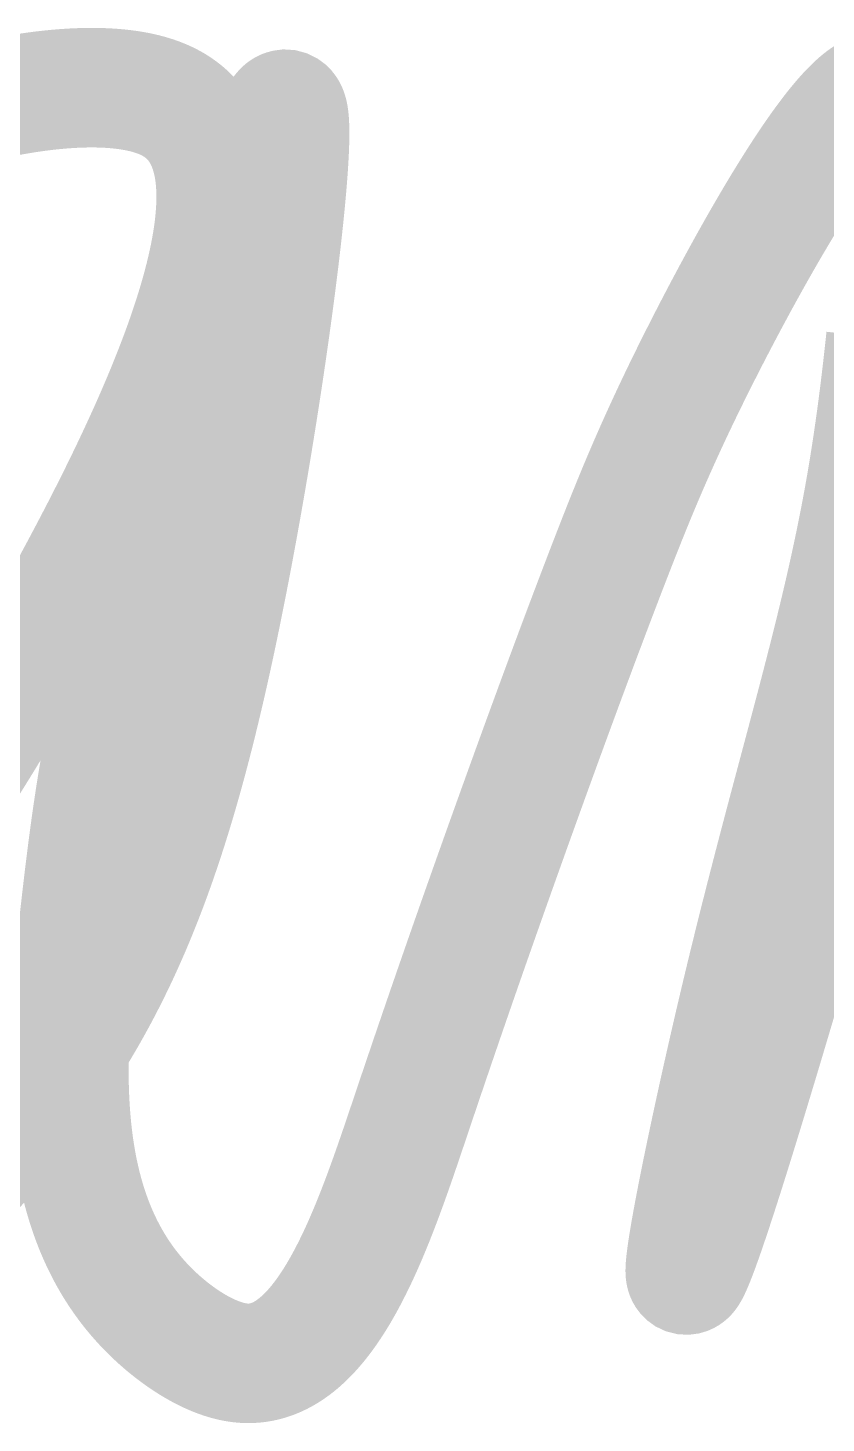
# Model space of a CAD drawing. Header units: inches. Extents: x 138 to 1256, y -84 to 787.
# Drawn here: x 1237.574 to 1238.748, y -18.473 to -16.421 of the extents above; entities that cross this region are included whole.
import ezdxf

# ---------------------------------------------------------------- set-up
doc = ezdxf.new("R2010")
doc.units = ezdxf.units.IN
doc.header["$MEASUREMENT"] = 0
doc.layers.add('ENTTNTHIETKE1', color=2, linetype='Continuous')
doc.layers.add('LC ISO', color=160, linetype='Continuous', lineweight=13)

# ---------------------------------------------------------------- blocks, each defined once
blk = doc.blocks.new('chu ki Toan')
at = {"layer": 'LC ISO', "const_width": 49}
for points in [[(2923.168071983466, 1187.357273007758), (2924.504110602344, 1189.47978365318), (2925.842350043113, 1191.619355174524), (2927.183073199349, 1193.776354189176), (2928.526562964616, 1195.951147314496), (2929.873102232485, 1198.144101167913), (2931.222973896522, 1200.35558236677), (2932.576460850298, 1202.58595752847), (2933.933845987382, 1204.835593270414), (2935.295412201342, 1207.104856209975), (2936.661442385745, 1209.394112964525), (2938.032219434162, 1211.703730151479), (2939.40802624016, 1214.034074388212), (2940.789145697312, 1216.385512292109), (2942.175860699181, 1218.758410480528), (2943.568454139337, 1221.153135570901), (2944.967208911354, 1223.5700541806), (2946.372407908793, 1226.009532926997), (2947.784334025229, 1228.471938427494), (2949.203270154227, 1230.957637299478), (2950.629499189359, 1233.466996160321), (2952.063304024188, 1236.000381627426), (2953.504967552291, 1238.558160318164), (2954.228834730557, 1239.846311690344), (2954.954772667228, 1241.140698849937), (2955.682816724004, 1242.441367624138), (2956.133519771543, 1243.247810492729), (2957.145296016144, 1245.061657792656), (2957.879587958738, 1246.381135295625), (2959.353680039347, 1249.038133285911), (2960.83431302451, 1251.718350471288), (2962.320522887034, 1254.420781110952), (2963.811345599714, 1257.144419464079), (2965.305817135351, 1259.888259789819), (2966.802973466743, 1262.651296347336), (2968.301850566695, 1265.432523395837), (2969.801484408001, 1268.230935194457), (2971.300910963462, 1271.045526002388), (2972.799166205879, 1273.875290078795), (2974.295286108048, 1276.71922168287), (2975.788306642777, 1279.576315073748), (2977.277263782857, 1282.445564510621), (2978.761193501092, 1285.325964252668), (2980.23913177028, 1288.216508559053), (2981.710114563224, 1291.11619168894), (2983.173177852719, 1294.024007901506), (2984.627357611567, 1296.938951455915), (2986.071689812567, 1299.860016611361), (2987.505210428521, 1302.786197626992), (2988.926955432224, 1305.716488762002), (2990.335960796479, 1308.649884275539), (2991.731262494086, 1311.585378426797), (2993.111896497843, 1314.521965474909), (2994.476898780553, 1317.458639679084), (2995.825305315011, 1320.394395298499), (2997.15615207402, 1323.32822659229), (2998.468475030379, 1326.259127819663), (2999.761310156884, 1329.186093239769), (3001.033693426341, 1332.108117111769), (3002.284660811547, 1335.024193694873), (3003.513248285302, 1337.933317248215), (3004.718491820402, 1340.834482030987), (3005.312058352458, 1342.281765589403), (3005.899427389651, 1343.726682302353), (3006.480478428583, 1345.169106452246), (3007.055090965849, 1346.608912321492), (3007.623144498051, 1348.045974192457), (3008.184518521792, 1349.480166347566), (3008.739092533668, 1350.911363069201), (3009.286746030282, 1352.339438639741), (3009.827358508232, 1353.764267341627), (3010.360809464117, 1355.185723457224), (3010.886978394541, 1356.603681268927), (3011.405744796102, 1358.018015059133), (3011.916988165398, 1359.428599110266), (3012.42058799903, 1360.835307704692), (3012.916423793598, 1362.238015124807), (3013.404375045704, 1363.636595653035), (3013.884321251946, 1365.030923571743), (3014.356141908922, 1366.420873163326), (3014.819716513237, 1367.806318710223), (3015.274924561487, 1369.187134494787), (3015.721645550273, 1370.563194799441), (3016.159758976195, 1371.934373906552), (3016.589144335854, 1373.30054609853), (3017.009681125848, 1374.661585657799), (3017.421248842778, 1376.017366866712), (3017.823726983244, 1377.367764007693), (3018.216995043847, 1378.712651363137), (3018.600932521183, 1380.051903215426), (3018.975418911859, 1381.385393846955), (3019.340333712469, 1382.712997540148), (3019.695556419614, 1384.034588577371), (3020.040966529896, 1385.35004124105), (3020.376443539912, 1386.659229813551), (3020.701866946265, 1387.962028577283), (3021.017116245552, 1389.258311814643), (3021.322070934375, 1390.547953808025), (3021.616610509334, 1391.83082883984), (3021.900614467029, 1393.106811192454), (3022.173962304058, 1394.375775148292), (3022.436533517022, 1395.637594989748), (3022.688207602523, 1396.892144999205), (3022.928864057159, 1398.139299459057), (3023.158382377531, 1399.378932651729), (3023.376642060237, 1400.610918859573), (3023.583522601879, 1401.835132365028), (3023.778903499056, 1403.051447450445), (3023.962664248367, 1404.259738398265), (3024.134684346414, 1405.459879490882), (3024.294843289796, 1406.651745010662), (3024.443020575112, 1407.835209240016), (3024.579095698964, 1409.010146461354), (3024.70294815795, 1410.176430957028), (3024.814457448671, 1411.333937009491), (3024.913503067728, 1412.482538901124), (3024.999964511719, 1413.622110914293), (3025.073721277244, 1414.752527331424), (3025.134652860905, 1415.873662434911), (3025.182638759299, 1416.985390507136), (3025.217558469029, 1418.087585830508), (3025.239291486692, 1419.180122687423), (3025.247717308892, 1420.262875360262), (3025.242715432227, 1421.335718131435), (3025.224165353293, 1422.398525283337), (3025.191946568695, 1423.451171098379), (3025.145938575031, 1424.493529858926), (3025.086020868903, 1425.525475847389), (3025.012072946907, 1426.546883346178), (3024.923974305648, 1427.557626637659), (3024.82160444172, 1428.557580004272), (3024.704842851728, 1429.546617728382), (3024.573569032271, 1430.524614092385), (3024.427662479948, 1431.491443378691), (3024.267002691357, 1432.446979869681), (3024.091469163101, 1433.391097847765), (3023.900941391779, 1434.323671595324), (3023.69529887399, 1435.244575394798), (3023.474421106337, 1436.153683528508), (3023.238187585417, 1437.050870278923), (3022.986477807832, 1437.936009928409), (3022.719171270177, 1438.808976759348), (3022.43614746906, 1439.669645054164), (3022.137285901073, 1440.517889095223), (3021.822466062822, 1441.353583164964), (3021.491567450905, 1442.176601545754), (3021.144469561919, 1442.986818519974), (3020.781051892471, 1443.784108370062), (3020.401193939151, 1444.568345378371), (3020.004775198569, 1445.33940382734), (3019.591675167319, 1446.097157999349), (3019.161773342003, 1446.841482176766), (3018.714949219218, 1447.572250642042), (3018.251082295568, 1448.289337677517), (3017.770052067648, 1448.992617565629), (3017.271738032066, 1449.681964588759), (3016.756019685416, 1450.357253029302), (3016.222776524299, 1451.018357169654), (3015.671888045314, 1451.665151292225), (3015.103233745062, 1452.297509679382), (3014.516693120146, 1452.915306613533), (3013.912145667158, 1453.518416377105), (3013.289470882706, 1454.106713252462), (3012.648548263387, 1454.680071522016), (3011.9892573058, 1455.238365468147), (3011.311477506548, 1455.781469373251), (3010.615088362225, 1456.309257519752), (3009.899969369439, 1456.821604190016), (3009.166000024783, 1457.318383666454), (3008.413059824859, 1457.799470231475), (3007.641028266267, 1458.264738167447), (3006.84978484561, 1458.714061756778), (3006.039209059485, 1459.14731528188), (3005.004922326947, 1459.663070732175), (3004.359613606137, 1459.965129514618), (3003.490722496123, 1460.349651171855), (3002.602871785313, 1460.71809112707), (3001.696427341096, 1461.070603175162), (3000.771755030852, 1461.407341110986), (2999.829220721973, 1461.728458729471), (2998.869190281843, 1462.034109825458), (2997.892029577846, 1462.324448193875), (2996.898104477374, 1462.599627629577), (2995.887780847806, 1462.85980192748), (2994.86142455653, 1463.105124882437), (2993.819401470935, 1463.335750289349), (2992.762077458403, 1463.551831943099), (2991.689818386323, 1463.753523638588), (2990.602990122083, 1463.9409791707), (2989.501958533065, 1464.114352334305), (2988.387089486656, 1464.273796924288), (2987.258748850241, 1464.419466735548), (2986.11730249121, 1464.551515562984), (2984.963116276944, 1464.670097201466), (2983.796556074834, 1464.775365445865), (2982.617987752265, 1464.867474091094), (2981.427777176619, 1464.946576932023), (2980.226290215285, 1465.012827763552), (2979.013892735649, 1465.066380380536), (2977.790950605098, 1465.107388577919), (2976.557829691017, 1465.13600615054), (2975.314895860791, 1465.1523868933), (2974.062514981806, 1465.156684601068), (2972.80105292145, 1465.149053068759), (2971.530875547109, 1465.129646091256), (2970.252348726168, 1465.098617463416), (2968.965838326014, 1465.056120980153), (2967.67171021403, 1465.002310436335), (2966.370330257605, 1464.937339626878), (2965.062064324125, 1464.861362346652), (2963.747278280975, 1464.774532390526), (2962.426337995543, 1464.677003553385), (2961.099609335213, 1464.568929630172), (2959.767458167371, 1464.450464415699), (2958.430250359404, 1464.321761704894), (2957.088351778697, 1464.182975292642), (2955.742128292637, 1464.034258973799), (2954.39194576861, 1463.875766543308), (2953.038170074, 1463.707651796009), (2951.681167076196, 1463.530068526787), (2950.321302642586, 1463.343170530556), (2948.958942640551, 1463.1471116022), (2947.594452937479, 1462.942045536562), (2946.228199400757, 1462.728126128583), (2944.86054789777, 1462.505507173133), (2943.491864295906, 1462.274342465069), (2942.122514462546, 1462.034785799318), (2940.752864265081, 1461.786990970752), (2939.383279570895, 1461.531111774239), (2938.014126247375, 1461.267302004693), (2936.645770161906, 1460.995715456986), (2935.278577181876, 1460.716505926001), (2933.912913174669, 1460.429827206623), (2932.549144007671, 1460.135833093766), (2931.187635548271, 1459.834677382285), (2929.828753663851, 1459.52651386708), (2928.472864221798, 1459.211496343021), (2927.1203330895, 1458.889778605022), (2925.771526134342, 1458.561514447938), (2924.426809223709, 1458.226857666683), (2923.08654822499, 1457.885962056127)], [(2923.486061643338, 1019.228456373283), (2925.123782052218, 1021.011675709582), (2926.744127603248, 1022.794660842061), (2928.347253941907, 1024.577712816143), (2929.933316713676, 1026.361132677252), (2931.502471564034, 1028.145221470826), (2933.054874138468, 1029.930280242275), (2934.590680082454, 1031.716610037023), (2936.11004504148, 1033.504511900494), (2937.61312466102, 1035.29428687811), (2939.100074586559, 1037.086236015282), (2940.571050463579, 1038.880660357463), (2942.026207937561, 1040.677860950062), (2943.465702653984, 1042.478138838487), (2944.889690258333, 1044.281795068178), (2946.298326396085, 1046.089130684559), (2947.691766712725, 1047.900446733023), (2949.070166853733, 1049.716044259025), (2950.433682464591, 1051.536224307987), (2951.782469190784, 1053.361287925334), (2953.116682677783, 1055.191536156461), (2954.436478571077, 1057.027270046805), (2955.742012516148, 1058.868790641805), (2957.033440158475, 1060.716398986857), (2958.310917143539, 1062.570396127412), (2959.574599116824, 1064.431083108866), (2960.824641723808, 1066.298760976671), (2962.061200609978, 1068.173730776223), (2963.284431420809, 1070.05629355296), (2964.494489801786, 1071.946750352305), (2965.691531398386, 1073.845402219653), (2966.875711856097, 1075.752550200472), (2968.047186820395, 1077.668495340156), (2969.206111936765, 1079.593538684145), (2970.352642850685, 1081.527981277846), (2971.486935207638, 1083.47212416667), (2972.609144653106, 1085.426268396084), (2973.719426832571, 1087.390715011468), (2974.817937391514, 1089.365765058261), (2975.904831975415, 1091.3517195819), (2976.980266229755, 1093.348879627782), (2978.044395800018, 1095.357546241343), (2979.097376331683, 1097.378020468008), (2980.139363470233, 1099.410603353201), (2981.170512861148, 1101.455595942331), (2982.190980149911, 1103.513299280821), (2983.200920982001, 1105.584014414126), (2984.200491002901, 1107.668042387639), (2985.189845858091, 1109.765684246784), (2986.169141193057, 1111.877241036986), (2987.138532653275, 1114.003013803696), (2988.098175884228, 1116.143303592296), (2989.048226531397, 1118.29841144821), (2989.988840240265, 1120.468638416904), (2990.920172656313, 1122.654285543758), (2991.842379425021, 1124.855653874212), (2992.755616191871, 1127.073044453689), (2993.660038602346, 1129.306758327613), (2994.555802301926, 1131.557096541394), (2995.44306293609, 1133.824360140483), (2996.321976150326, 1136.108850170262), (2997.192697590106, 1138.410867676197), (2998.055382900919, 1140.73071370367), (2998.910187728245, 1143.068689298147), (2999.757267717563, 1145.425095505008), (3000.596778514357, 1147.800233369708), (3001.428875764106, 1150.194403937654), (3002.253715112291, 1152.607908254271), (3003.071452204396, 1155.041047364997), (3003.882242685902, 1157.494122315227), (3004.686242202288, 1159.967434150385), (3005.483606399039, 1162.461283915924), (3006.274490921633, 1164.975972657252), (3007.059051415554, 1167.511801419794), (3007.837443526279, 1170.069071248945), (3008.609822899296, 1172.648083190186), (3009.376345180084, 1175.249138288884), (3010.137166014119, 1177.872537590476), (3010.89244104689, 1180.518582140416), (3011.642325923873, 1183.187572984098), (3012.386976290552, 1185.879811166931), (3013.126547792408, 1188.595597734384), (3013.861196074922, 1191.335233731836), (3014.591076783578, 1194.099020204725), (3015.316345563851, 1196.887258198476), (3016.037158061228, 1199.700248758512), (3016.753669921187, 1202.538292930258), (3017.466036789214, 1205.401691759136), (3017.820714490465, 1206.842993246697), (3018.174414310786, 1208.290746290571), (3018.527155705866, 1209.744988521445), (3018.878958131387, 1211.205757569973), (3019.229841043036, 1212.673091066856), (3019.579823896498, 1214.147026642779), (3019.928926147455, 1215.627601928398), (3020.277167251597, 1217.114854554413), (3020.624566664606, 1218.608822151466), (3020.971143842169, 1220.109542350285), (3021.316918239971, 1221.617052781497), (3021.661909313696, 1223.131391075818), (3022.006136519029, 1224.652594863917), (3022.349619311655, 1226.180701776451), (3022.692377147263, 1227.715749444105), (3023.034429481531, 1229.257775497594), (3023.375795770153, 1230.806817567558), (3023.716495468807, 1232.362913284654), (3024.056548033181, 1233.926100279641), (3024.395972918959, 1235.496416183101), (3024.645853645638, 1236.658860271113), (3025.073002919116, 1238.658509911547), (3025.410592287273, 1240.250080192636), (3025.747533619511, 1241.848421909002), (3026.419376433258, 1245.064672119392), (3027.088339874426, 1248.305765486657), (3027.754232457084, 1251.570206954755), (3028.4168626953, 1254.856501467584), (3029.076039103142, 1258.163153969072), (3029.731570194675, 1261.488669403159), (3030.383264483973, 1264.83155271376), (3031.030930485098, 1268.190308844816), (3031.674376712122, 1271.56344274024), (3032.313411679113, 1274.949459343959), (3032.947843900136, 1278.346863599916), (3033.577481889259, 1281.754160452023), (3034.202134160552, 1285.169854844207), (3034.821609228085, 1288.592451720411), (3035.435715605921, 1292.020456024533), (3036.044261808131, 1295.452372700543), (3037.243907741944, 1302.321962943824), (3037.834624501684, 1305.756646398979), (3038.419015142066, 1309.189262001688), (3038.996888177162, 1312.618314695923), (3039.568052121042, 1316.042309425553), (3040.132315487768, 1319.459751134549), (3040.689486791414, 1322.869144766839), (3041.239374546045, 1326.268995266306), (3041.781787265729, 1329.657807576936), (3042.316533464535, 1333.034086642612), (3042.843421656529, 1336.396337407277), (3043.36226035578, 1339.743064814873), (3043.872858076356, 1343.072773809297), (3044.375023332328, 1346.383969334493), (3044.868564637758, 1349.675156334371), (3045.353290506719, 1352.944839752905), (3045.829009453277, 1356.191524533977), (3046.0634314913, 1357.805775230445), (3046.295529991499, 1359.413715621515), (3046.525281018132, 1361.015158825205), (3046.752660635455, 1362.609917959475), (3046.977644907731, 1364.197806142329), (3047.200209899212, 1365.778636491756), (3047.420331674162, 1367.352222125744), (3047.637986296839, 1368.918376162299), (3047.853149831499, 1370.476911719394), (3048.065798342403, 1372.027641915032), (3048.275907893807, 1373.570379867189), (3048.483454549971, 1375.104938693868), (3048.688414375152, 1376.631131513073), (3048.890763433614, 1378.148771442764), (3049.090477789607, 1379.657671600944), (3049.287533507395, 1381.157645105617), (3049.481906651235, 1382.648505074758), (3049.673573285387, 1384.130064626355), (3049.862509474106, 1385.602136878428), (3050.048691281654, 1387.06453494895), (3050.232094772289, 1388.517071955881), (3050.412696010268, 1389.959561017255), (3050.590471059852, 1391.391815251045), (3050.765395985294, 1392.813647775256), (3050.937446850859, 1394.224871707862), (3051.106599720802, 1395.625300166867), (3051.272830659384, 1397.01474627023), (3051.436115730858, 1398.393023135999), (3051.596430999489, 1399.759943882105), (3051.753752529532, 1401.115321626581), (3051.908056385246, 1402.458969487401), (3052.059318630891, 1403.790700582555), (3052.207515330723, 1405.110328030045), (3052.352622549002, 1406.417664947832), (3052.494616349984, 1407.712524453949), (3052.633472797934, 1408.994719666371), (3052.769167957105, 1410.264063703071), (3052.901677891756, 1411.520369682068), (3053.030978666144, 1412.763450721308), (3053.157046344533, 1413.993119938837), (3053.279856991176, 1415.209190452617), (3053.399386670335, 1416.41147538065), (3053.515611446266, 1417.599787840896), (3053.628507383231, 1418.773940951389), (3053.738050545486, 1419.933747830102), (3053.844216997288, 1421.079021595026), (3053.946982802898, 1422.209575364148), (3054.046324026573, 1423.325222255458), (3054.142216732573, 1424.425775386961), (3054.234636985155, 1425.511047876615), (3054.323560848579, 1426.580852842453), (3054.408964387101, 1427.635003402436), (3054.490823664983, 1428.673312674568), (3054.569114746482, 1429.695593776836), (3054.643813695855, 1430.701659827217), (3054.714896577363, 1431.691323943742), (3054.782339455262, 1432.664399244371), (3054.846118393811, 1433.620698847095), (3054.906209457269, 1434.560035869901), (3054.962588709897, 1435.482223430794), (3055.01523221595, 1436.387074647762), (3055.064116039686, 1437.274402638795), (3055.109216245366, 1438.144020521882), (3055.15050889725, 1438.995741415012), (3055.187970059593, 1439.829378436189), (3055.221575796653, 1440.644744703386), (3055.251302172694, 1441.441653334594), (3055.277125251965, 1442.21991744783), (3055.299021098734, 1442.979350161055), (3055.316965777256, 1443.719764592257), (3055.330935351789, 1444.440973859455), (3055.340905886589, 1445.142791080623), (3055.346853445921, 1445.825029373751), (3055.348754094035, 1446.487501856856), (3055.346583895198, 1447.130021647885), (3055.340318913662, 1447.752401864855), (3055.329935213689, 1448.354455625755), (3055.315408859538, 1448.93599604856), (3055.296715915465, 1449.496836251274), (3055.27383244573, 1450.0367893519), (3055.246734514591, 1450.555668468427), (3055.215398186307, 1451.053286718816), (3055.179799525136, 1451.529457221084), (3055.139914595335, 1451.983993093207), (3055.095719461166, 1452.416707453202), (3055.047190186886, 1452.827413419029), (3054.994302836752, 1453.215924108692), (3054.937033475024, 1453.582052640195), (3054.875358165958, 1453.925612131512), (3054.809252973819, 1454.246415700618), (3054.73869396286, 1454.544276465531), (3054.663657197338, 1454.819007544254), (3054.584118741515, 1455.070422054734), (3054.500054659649, 1455.298333115003), (3054.411441015998, 1455.50255384302), (3054.318253874822, 1455.682897356804), (3054.220469300377, 1455.839176774331), (3054.118063356922, 1455.971205213587), (3054.011012108716, 1456.078795792593), (3053.899291620019, 1456.161761629293), (3053.782877955087, 1456.219915841706), (3053.661747178179, 1456.253071547821), (3053.535875353557, 1456.261041865626), (3053.405238545474, 1456.243639913097), (3053.338125792716, 1456.22536593485), (3053.269812818191, 1456.200678808265), (3053.200296629931, 1456.169555173081), (3053.129574235967, 1456.131971669078), (3053.057642644333, 1456.087904935979), (3052.984498863061, 1456.037331613552), (3052.910139900181, 1455.980228341534), (3052.83456276373, 1455.916571759677), (3052.738060992095, 1455.827447276912), (3052.679742610553, 1455.769509019447), (3052.600500192875, 1455.686097197729), (3052.52004298517, 1455.5961343698), (3052.438376787923, 1455.499652012775), (3052.355507401624, 1455.396681603699), (3052.271440626755, 1455.28725461963), (3052.186182263809, 1455.171402537671), (3052.012113975627, 1454.920548988346), (3051.833348940976, 1454.644372772265), (3051.649933563756, 1454.343125706044), (3051.461914247864, 1454.017059606209), (3051.269337397198, 1453.666426289405), (3051.072249415662, 1453.291477572173), (3050.870696707148, 1452.892465271114), (3050.664725675559, 1452.469641202784), (3050.454382724794, 1452.02325718377), (3050.239714258751, 1451.553565030641), (3050.020766681328, 1451.060816560013), (3049.797586396426, 1450.545263588414), (3049.57021980794, 1450.007157932487), (3049.338713319774, 1449.446751408759), (3049.103113335823, 1448.864295833817), (3048.863466259987, 1448.26004302426), (3048.619818496167, 1447.63424479666), (3048.372216448257, 1446.987152967587), (3048.120706520162, 1446.319019353628), (3047.865335115774, 1445.630095771368), (3047.606148638997, 1444.920634037378), (3047.343193493729, 1444.190885968244), (3047.076516083867, 1443.441103380537), (3046.806162813311, 1442.671538090843), (3046.53218008596, 1441.882441915746), (3046.254614305713, 1441.074066671819), (3045.973511876469, 1440.246664175647), (3045.688919202126, 1439.400486243787), (3045.400882686585, 1438.535784692853), (3045.109448733741, 1437.652811339416), (3044.814663747497, 1436.751818000019), (3044.516574131747, 1435.833056491305), (3044.215226290396, 1434.896778629787), (3043.910666627336, 1433.943236232095), (3043.602941546473, 1432.97268111477), (3043.292097451702, 1431.985365094428), (3042.978180746921, 1430.981539987639), (3042.66123783603, 1429.96145761096), (3042.341315122929, 1428.925369780991), (3042.018459011515, 1427.873528314303), (3041.692715905689, 1426.806185027483), (3041.364132209346, 1425.723591737114), (3041.032754326388, 1424.626000259756), (3040.698628660717, 1423.513662411991), (3040.361801616222, 1422.386830010408), (3040.022319596812, 1421.24575487159), (3039.680229006381, 1420.090688812139), (3039.33557624883, 1418.921883648582), (3038.988407728053, 1417.739591197547), (3038.638769847956, 1416.544063275593), (3038.286709012433, 1415.335551699274), (3037.932271625385, 1414.114308285221), (3037.575504090708, 1412.880584849976), (3037.216452812307, 1411.634633210124), (3036.855164194072, 1410.376705182251), (3036.491684639908, 1409.107052582942), (3036.126060553715, 1407.825927228769), (3035.758338339387, 1406.533580936302), (3035.388564400824, 1405.230265522143), (3035.016785141928, 1403.916232802861), (3034.643046966596, 1402.591734595029), (3034.267396278727, 1401.257022715232), (3033.88987948222, 1399.912348980055), (3033.510542980972, 1398.557965206055), (3033.129433178885, 1397.194123209847), (3032.746596479854, 1395.821074807987), (3032.362079287781, 1394.439071817047), (3031.975928006566, 1393.048366053627), (3031.588189040103, 1391.649209334297), (3031.198908792296, 1390.241853475643), (3030.80813366704, 1388.826550294238), (3030.415910068235, 1387.403551606665), (3030.022284399782, 1385.973109229497), (3029.627303065576, 1384.535474979333), (3029.231012469518, 1383.090900672716), (3028.833459015508, 1381.63963812626), (3028.034749149223, 1378.718055580102), (3027.231544697914, 1375.772741873501), (3026.424216892769, 1372.805711539069), (3025.613136964977, 1369.818979109477), (3024.798676145736, 1366.814559117338), (3023.981205666229, 1363.794466095293), (3023.161096757653, 1360.760714575968), (3022.338720651192, 1357.715319092022), (3021.514448578046, 1354.660294176079), (3020.688651769397, 1351.597654360754), (3019.03396887037, 1345.457588162622), (3017.377641803636, 1339.311236758658), (3015.722640418724, 1333.17471640998), (3014.896564934932, 1330.115179212997), (3014.071934565163, 1327.064143377705), (3013.249120540617, 1324.023623436806), (3012.428494092477, 1320.995633922881), (3011.610426451942, 1317.982189368617), (3010.795288850195, 1314.985304306625), (3009.983452518432, 1312.006993269548), (3009.175288687842, 1309.049270790012), (3008.371168589616, 1306.114151400674), (3007.970740949888, 1304.65569740627), (3007.571463454949, 1303.203649634146), (3007.173382508694, 1301.758259900889), (3006.776544515023, 1300.319780023085), (3006.38099587784, 1298.888461817289), (3005.986783001037, 1297.464557100117), (3005.593952288518, 1296.04831768811), (3005.20255014418, 1294.639995397869), (3004.812622971922, 1293.239842045979), (3004.42421717564, 1291.848109448998), (3003.965089776302, 1290.206941644399), (3003.652152191778, 1289.090877354553), (3003.268557293593, 1287.725550062474), (3002.886605861868, 1286.368912531892), (3002.506309255397, 1285.020809301262), (3002.127678832969, 1283.681084908967), (3001.750725953376, 1282.349583893461), (3001.375461975409, 1281.026150793143), (3001.001898257859, 1279.710630146408), (3000.630046159518, 1278.402866491713), (3000.259917039173, 1277.102704367426), (2999.891522255621, 1275.809988311972), (2999.524873167649, 1274.524562863808), (2999.159981134051, 1273.246272561286), (2998.796857513615, 1271.974961942877), (2998.435513665134, 1270.710475546948), (2998.075960947397, 1269.452657911941), (2997.718210719198, 1268.201353576253), (2997.008163166574, 1265.717662956551), (2996.30546187759, 1263.258159995137), (2995.610197722574, 1260.821600999348), (2994.922461571854, 1258.406742276464), (2994.242344295759, 1256.012340133835), (2993.569936764618, 1253.637150878771), (2992.90532984876, 1251.279930818564), (2992.24861441851, 1248.939436260567), (2991.5998813442, 1246.614423512074), (2990.959221496159, 1244.303648880406), (2990.326725744717, 1242.005868672888), (2989.702484960198, 1239.719839196827), (2989.086590012932, 1237.444316759531), (2988.479131773251, 1235.178057668338), (2987.880201111479, 1232.919818230541), (2987.289888897947, 1230.668354753463), (2986.708286002984, 1228.422423544442), (2986.135483296917, 1226.180780910756), (2985.571571650074, 1223.942183159757), (2985.016641932787, 1221.70538659874), (2984.470785015381, 1219.469147535026), (2983.934091768186, 1217.232222275954), (2983.406653061531, 1214.993367128802), (2982.888559765746, 1212.751338400907), (2982.379902751156, 1210.504892399578), (2981.880772888091, 1208.252785432138), (2981.39126104688, 1205.993773805909), (2980.694199757538, 1202.681443558118), (2980.441445657363, 1201.450095231557), (2979.981127990946, 1199.163648337417), (2979.530249741381, 1196.867280022678), (2979.088549855411, 1194.561017738131), (2978.655767279784, 1192.244888934656), (2978.231640961249, 1189.91892106297), (2977.815909846548, 1187.583141574025), (2977.408312882431, 1185.237577918582), (2977.008589015644, 1182.882257547491), (2976.616477192936, 1180.517207911587), (2976.231716361048, 1178.142456461675), (2975.854045466731, 1175.75803064862), (2975.483203456732, 1173.363957923226), (2975.118929277793, 1170.960265736328), (2974.760961876664, 1168.546981538748), (2974.409040200093, 1166.124132781319), (2974.062903194823, 1163.691746914905), (2973.722289807603, 1161.249851390283), (2973.386938985179, 1158.798473658302), (2973.056589674299, 1156.337641169797), (2972.730980821705, 1153.867381375589), (2972.40985137415, 1151.38772172654), (2972.092940278377, 1148.898689673428), (2971.779986481131, 1146.400312667116), (2971.470728929162, 1143.892618158425), (2971.164906569216, 1141.375633598174), (2970.862258348039, 1138.849386437229), (2970.562523212378, 1136.313904126378), (2970.265440108977, 1133.769214116459), (2969.970747984586, 1131.215343858319), (2969.678185785951, 1128.652320802779), (2969.277376572012, 1125.099582837822), (2969.098453461578, 1123.49894957777), (2968.811498634446, 1120.909028511087), (2968.527528776771, 1118.311023089453), (2968.247455436549, 1115.705552627653), (2967.972190161776, 1113.093236440356), (2967.70264450045, 1110.474693842363), (2967.439730000568, 1107.850544148343), (2967.184358210123, 1105.221406673067), (2966.937440677115, 1102.587900731232), (2966.699888949537, 1099.950645637582), (2966.472614575388, 1097.310260706829), (2966.256529102664, 1094.667365253728), (2966.052544079361, 1092.02257859298), (2965.861571053476, 1089.376520039325), (2965.684521573006, 1086.72980890749), (2965.522307185945, 1084.083064512219), (2965.375839440292, 1081.436906168223), (2965.246029884043, 1078.79195319023), (2965.133790065192, 1076.148824892967), (2965.040031531738, 1073.508140591177), (2964.965665831678, 1070.870519599586), (2964.911604513007, 1068.236581232908), (2964.878759123721, 1065.60694480587), (2964.868041211816, 1062.982229633228), (2964.880362325292, 1060.363055029666), (2964.916634012141, 1057.750040309969), (2964.944036179329, 1056.446036442401), (2964.977767820361, 1055.143804788808), (2965.017942878734, 1053.843422763544), (2965.064675297948, 1052.544967780937), (2965.118079021506, 1051.248517255342), (2965.178267992904, 1049.9541486011), (2965.245356155639, 1048.661939232537), (2965.319457453215, 1047.371966564009), (2965.400685829132, 1046.084308009828), (2965.489155226885, 1044.799040984391), (2965.584979589979, 1043.516242901969), (2965.688272861911, 1042.23599117696), (2965.799148986178, 1040.95836322369), (2965.917721906286, 1039.683436456486), (2966.044105565727, 1038.411288289688), (2966.178413908005, 1037.141996137667), (2966.320760876619, 1035.875637414734), (2966.471260415068, 1034.612289535231), (2966.630026466852, 1033.352029913513), (2966.79717297547, 1032.09493596392), (2966.972813884422, 1030.841085100779), (2967.157063137209, 1029.590554738446), (2967.350034677329, 1028.343422291247), (2967.55184244828, 1027.099765173552), (2967.762600393562, 1025.859660799673), (2967.982422456678, 1024.623186583951), (2968.211422581124, 1023.390419940741), (2968.449714710401, 1022.161438284384), (2968.697412788009, 1020.936319029221), (2968.954630757447, 1019.715139589578), (2969.221482562214, 1018.497977379826), (2969.49808214581, 1017.284909814261), (2969.784543451735, 1016.076014307269), (2970.080980423487, 1014.871368273161), (2970.387507004567, 1013.671049126293), (2970.704237138476, 1012.475134281005), (2971.031284768711, 1011.283701151624), (2971.368763838771, 1010.09682715252), (2971.716788292159, 1008.91458969799), (2972.075472072371, 1007.737066202433), (2972.444929122908, 1006.564334080133), (2972.82527338727, 1005.396470745472), (2973.216618808956, 1004.233553612765), (2973.619079331465, 1003.075660096365), (2974.0327688983, 1001.922867610629), (2974.457801452954, 1000.775253569853), (2974.894290938932, 999.6328953884222), (2975.342351299732, 998.4958704806486), (2975.802096478854, 997.364256260902), (2976.273640419795, 996.2381301434943), (2976.757097066058, 995.1175695427955), (2977.252580361142, 994.0026518731029), (2977.760204248543, 992.8934545488155), (2978.280082671765, 991.7900549842161), (2978.812329574306, 990.6925305937039), (2979.357058899666, 989.6009587915614), (2979.914384591344, 988.5154169921589), (2980.484420592837, 987.4359826098516), (2981.067280847648, 986.3627330589661), (2981.663079299276, 985.2957457538432), (2982.271929891222, 984.2350981088093), (2982.893946566979, 983.1808675382345), (2983.529243270053, 982.1331314564304), (2984.177933943944, 981.0919672777527), (2984.840132532148, 980.0574524165422), (2985.515952978167, 979.0296642871544), (2986.205509225498, 978.0086803039158), (2986.908915217642, 976.9945778811525), (2987.6262848981, 975.9874344332347), (2988.35773221037, 974.9873273744743), (2989.10337109795, 973.9943341192557), (2989.863315504344, 973.0085320818762), (2990.637679373047, 972.0299986766913), (2991.426576647558, 971.058811318042), (2992.230121271383, 970.0950474202546), (2993.048427188014, 969.138784397699), (2993.881608340957, 968.1900996647018), (2994.729778673705, 967.2490706356039), (2995.593052129763, 966.3157747247606), (2996.471542652629, 965.3902893464838), (2997.365364185802, 964.472691915129), (2998.27463067278, 963.5630598450516), (2999.199456057066, 962.6614705505781), (3000.139954282158, 961.7680014460639), (3000.699399765283, 961.2473234107165), (3002.067994269995, 960.0061558938614), (3003.054480125511, 959.13919324585), (3004.054883858213, 958.2828284362622), (3005.068403222809, 957.4380373529275), (3006.094235974018, 956.6057958836464), (3007.131579866553, 955.7870799162774), (3008.179632655127, 954.9828653386357), (3009.237592094454, 954.1941280385363), (3010.304655939248, 953.4218439038523), (3011.380021944226, 952.6669888223696), (3012.462887864096, 951.9305386819178), (3013.552451453575, 951.213469370341), (3014.647910467382, 950.5167567754688), (3015.748462660222, 949.8413767851162), (3016.853305786815, 949.1883052871272), (3017.961637601875, 948.5585181693023), (3019.072655860113, 947.9529913194856), (3020.185558316245, 947.3727006255067), (3020.742465416866, 947.0923238019168), (3021.299542724984, 946.8186219752097), (3021.85668995993, 946.5517171313841), (3022.413806841043, 946.291731256395), (3022.970793087667, 946.0387863362412), (3023.527548419139, 945.7930043569067), (3024.083972554801, 945.5545073043468), (3024.639965213984, 945.3234171645599), (3025.195426116037, 945.0998559235159), (3025.750254980294, 944.8839455671987), (3026.304351526098, 944.675808081578), (3026.857615472782, 944.475565452638), (3027.409946539687, 944.2833396663482), (3027.961244446158, 944.0992527087074), (3028.511408911532, 943.9234265656705), (3029.060339655141, 943.7559832232364), (3029.607936396333, 943.5970446673746), (3030.154098854444, 943.4467328840692), (3030.698726748817, 943.3051698592753), (3031.241719798782, 943.1724775790062), (3031.782977723684, 943.0487780292169), (3032.322400242867, 942.9341931958916), (3032.859887075663, 942.8288450650143), (3033.395337941412, 942.7328556225548), (3033.928652559456, 942.6463468544971), (3034.448621059188, 942.5709535947244), (3034.988491190996, 942.5022270936315), (3035.514925513118, 942.4446747724869), (3036.039041928629, 942.3967242732615), (3036.560848750496, 942.3583160861454), (3037.080354291666, 942.3293907012558), (3037.597566865108, 942.3098886088119), (3038.11249478378, 942.2997502989456), (3038.625146360648, 942.2989162618469), (3039.135529908668, 942.3073269876768), (3039.643653740797, 942.3249229666253), (3040.14952617, 942.3516446888243), (3040.653155509242, 942.3874326444638), (3041.154550071478, 942.4322273237194), (3041.653718169668, 942.485969216752), (3042.150668116772, 942.5485988137225), (3042.645408225757, 942.620056604821), (3043.13794680958, 942.7002830801794), (3043.628292181198, 942.7892187299876), (3044.116452653574, 942.8868040444358), (3044.602436539673, 942.9929795136559), (3045.086252152452, 943.1076856278378), (3045.567907804869, 943.2308628771425), (3046.047411809886, 943.3624517517455), (3046.524772480469, 943.5023927418079), (3046.999998129573, 943.650626337505), (3047.47309707016, 943.8070930290123), (3047.94407761519, 943.9717333064764), (3048.412948077625, 944.1444876600726), (3048.879716770427, 944.3252965799766), (3049.344392006551, 944.5141005563783), (3049.80698209896, 944.7108400794095), (3050.26749536062, 944.9154556392459), (3050.725940104488, 945.1278877260775), (3051.182324643523, 945.3480768300651), (3051.636657290688, 945.5759634413553), (3052.088946358943, 945.811488050138), (3052.53920016124, 946.0545911465742), (3052.987427010556, 946.3052132208395), (3053.433635219842, 946.5632947631093), (3053.87783310206, 946.82877626353), (3054.320028970169, 947.1015982122917), (3054.76023113713, 947.3817010995554), (3055.198447915904, 947.6690254154673), (3055.634687619457, 947.9635116502468), (3056.068958560743, 948.2651002940111), (3056.501269052722, 948.5737318369647), (3056.931627408358, 948.8893467692542), (3057.360041940614, 949.2118855810404), (3057.786520962447, 949.541288762528), (3058.211072786815, 949.8774968038779), (3058.633705726681, 950.2204501952365), (3059.054428095011, 950.5700894267793), (3059.47324820476, 950.9263549886819), (3059.890174368886, 951.2891873711051), (3060.305214900354, 951.6585270642099), (3060.718378112128, 952.034314558201), (3061.129672317164, 952.4164903432102), (3061.539105828419, 952.804994909442), (3062.352424021445, 953.6007523461449), (3063.15839919489, 954.4211107896845), (3063.957097852441, 955.2655941613921), (3064.748586497783, 956.1337263826281), (3065.5329316346, 957.0250313747383), (3066.310199766574, 957.9390330590832), (3067.080457397396, 958.8752553569939), (3067.843771030748, 959.8332221898454), (3068.600207170313, 960.812457478969), (3069.34983231978, 961.8124851457251), (3070.092712982831, 962.8328291114449), (3070.828915663151, 963.8730132975033), (3071.558506864429, 964.9325616252463), (3072.281553090343, 966.0109980159905), (3072.998120844584, 967.1078463911253), (3073.708276630834, 968.2226306719822), (3074.412086952781, 969.3548747799359), (3075.109618314107, 970.5041026363033), (3075.800937218499, 971.6698381624301), (3076.486110169639, 972.8516052796913), (3077.165203671217, 974.0489279094472), (3077.838284226909, 975.2613299730147), (3078.50541834041, 976.4883353917685), (3079.166672515401, 977.72946808704), (3079.822113255566, 978.9842519801896), (3080.47180706459, 980.252210992563), (3081.115820446161, 981.5328690455062), (3081.754219903962, 982.8257500603941), (3082.387071941677, 984.1303779585432), (3083.014443062993, 985.4462766613433), (3083.636399771593, 986.7729700900964), (3084.253008571164, 988.1099821661774), (3084.864335965389, 989.4568368109321), (3085.470448457954, 990.8130579457211), (3086.071412552543, 992.17816949189), (3086.667294752844, 993.5516953707702), (3087.258161562537, 994.9331595037365), (3087.844079485312, 996.3220858121349), (3088.425115024851, 997.7179982173111), (3089.001334684841, 999.1204206405964), (3089.572804968964, 1000.528877003366), (3090.139592380909, 1001.94289122695), (3090.701763424358, 1003.361987232725), (3091.812522420512, 1006.2135202762), (3092.905613986903, 1009.079667504586), (3093.981570153015, 1011.956620288664), (3095.040922948327, 1014.840569999258), (3096.084204402319, 1017.727708007136), (3097.11194654447, 1020.614225683123), (3098.124681404261, 1023.496314398013), (3099.12294101117, 1026.370165522632), (3100.107257394679, 1029.231970427703), (3101.078162584266, 1032.077920484109), (3102.036188609414, 1034.904207062616), (3102.510538194534, 1036.30878635103), (3102.981867499599, 1037.707021534021), (3103.450243028296, 1039.09843653295), (3103.915731284305, 1040.482555269118), (3104.378398771318, 1041.858901663945), (3104.893094246037, 1043.389924153715), (3105.295535235025, 1044.586443336535), (3105.750120047418, 1045.937230097872), (3106.202113443363, 1047.279500897683), (3106.651562430476, 1048.613396886431), (3107.098514016379, 1049.939059214652), (3107.543015208694, 1051.256629032854), (3107.985113015042, 1052.566247491544), (3108.424854443039, 1053.86805574123), (3108.862286500311, 1055.162194932404), (3109.297456194477, 1056.448806215602), (3109.73041053316, 1057.728030741302), (3110.161196523975, 1059.000009660027), (3110.589861174549, 1060.264884122298), (3111.0164514925, 1061.522795278594), (3111.44101448545, 1062.77388427945), (3111.863597161017, 1064.018292275359), (3112.28424652682, 1065.25616041683), (3112.703009590487, 1066.487629854353), (3113.535064841879, 1068.931937219662), (3114.360138976159, 1071.35234357536), (3115.178608054295, 1073.749978125488), (3115.990848137249, 1076.125970074121), (3116.797235285991, 1078.481448625287), (3117.598145561484, 1080.817542983088), (3118.393955024692, 1083.135382351582), (3119.185039736587, 1085.436095934812), (3119.971775758127, 1087.720812936837), (3120.754539150286, 1089.990662561744), (3121.533705974023, 1092.246774013562), (3122.309652290307, 1094.490276496392), (3123.082754160105, 1096.722299214263), (3123.85338764438, 1098.943971371249), (3124.621928804101, 1101.156422171436), (3125.388753700228, 1103.360780818824), (3126.918758945581, 1107.749738471583), (3128.446411868163, 1112.119877962046), (3129.974720955701, 1116.48023292268), (3131.506694695921, 1120.839836985993), (3133.045341576551, 1125.207723784479), (3134.593670085318, 1129.59292695063), (3135.372405102667, 1131.794845181736), (3136.154688709948, 1134.004480116942), (3136.940896968124, 1136.222960960324), (3137.716066936597, 1138.408196006349), (3138.526500008615, 1140.690699020823), (3139.326117562363, 1142.940608407065), (3140.130115356798, 1145.200698525645), (3140.938350149949, 1147.470522829477), (3141.750678699833, 1149.749634771477), (3142.566957764469, 1152.037587804531), (3143.387044101881, 1154.333935381597), (3144.210794470087, 1156.638230955548), (3145.038065627112, 1158.950027979314), (3145.868714330974, 1161.268879905823), (3146.702597339694, 1163.594340187949), (3147.539571411295, 1165.925962278649), (3149.222219775218, 1170.605905697346), (3150.915513486909, 1175.305137785239), (3152.618306610535, 1180.02008616559), (3154.329453210266, 1184.747178461737), (3156.047807350269, 1189.482842296959), (3159.501554507759, 1198.965595077912), (3162.970380596345, 1208.439765494899), (3164.707583400219, 1213.164701375164), (3166.445118129368, 1217.87677453435), (3168.181838847961, 1222.572412595749), (3169.916599620165, 1227.248043182699), (3171.648254510148, 1231.900093918477), (3172.512559144359, 1234.216160474476), (3173.375657582079, 1236.524992426406), (3174.237406581326, 1238.826143227212), (3175.097662900122, 1241.11916632978), (3175.956283296489, 1243.403615187053), (3176.813124528448, 1245.679043251919), (3177.668043354019, 1247.945003977307), (3178.520896531223, 1250.201050816118), (3179.371540818081, 1252.446737221268), (3180.219832972612, 1254.681616645656), (3181.06562975284, 1256.905242542227), (3181.908787916786, 1259.117168363882), (3182.749164222469, 1261.316947563522), (3183.58661542791, 1263.504133594077), (3184.420998291132, 1265.678279908461), (3185.252169570154, 1267.838939959576), (3186.079986023, 1269.985667200322), (3186.613653198108, 1271.366771713772), (3187.725446977813, 1274.236399806279), (3188.544322225354, 1276.342324092213), (3189.361922599292, 1278.437446270269), (3190.179232276889, 1280.523409338566), (3191.816916252152, 1284.674430138344), (3193.465247569273, 1288.808530476657), (3195.132099646396, 1292.938854338543), (3195.974931413128, 1295.006707586173), (3196.825345901665, 1297.078545709068), (3197.684327289273, 1299.156011705403), (3198.552859753217, 1301.240748573269), (3199.431927470765, 1303.334399310828), (3200.322514619189, 1305.438606916214), (3201.225605375752, 1307.55501438753), (3202.142183917724, 1309.685264722939), (3203.073234422372, 1311.831000920545), (3204.019741066964, 1313.993865978497), (3204.982688028764, 1316.175502894926), (3205.470634184017, 1317.273874236984), (3205.963059485046, 1318.377554667968), (3206.460086954012, 1319.486749562624), (3206.961839613072, 1320.60166429574), (3207.468440484385, 1321.722504242076), (3207.980012590111, 1322.849474776391), (3208.496678952404, 1323.982781273444), (3209.01856259343, 1325.122629108038), (3209.545786535342, 1326.269223654905), (3210.078473800299, 1327.422770288817), (3210.616747410459, 1328.583474384533), (3211.160730387981, 1329.751541316844), (3211.710545755026, 1330.927176460507), (3212.266316533751, 1332.110585190283), (3212.82816574631, 1333.30197288096), (3213.396216414869, 1334.501544907253), (3213.970591561581, 1335.70950664398), (3214.551414208605, 1336.926063465886), (3215.138807378102, 1338.151420747745), (3215.732894092227, 1339.385783864302), (3216.333797373141, 1340.629358190345), (3216.941640243003, 1341.882349100648), (3217.55654572397, 1343.144961969956), (3218.178636838198, 1344.417402173043), (3218.808036607852, 1345.699875084683), (3219.444868055085, 1346.992586079636), (3220.089254202056, 1348.29574053266), (3220.741318070926, 1349.609543818544), (3221.401182683852, 1350.934201312019), (3222.06897106299, 1352.269918387901), (3222.744806230501, 1353.616900420922), (3223.428811208547, 1354.975352785856), (3224.35031351291, 1356.798060197354), (3224.821805053522, 1357.72745197748), (3225.53080333915, 1359.120999122344), (3226.247879682343, 1360.525578678091), (3226.972807826915, 1361.940642581962), (3227.70536151667, 1363.365642771168), (3228.445314495426, 1364.800031182967), (3229.192440506986, 1366.24325975457), (3229.946513295161, 1367.694780423248), (3230.707306603761, 1369.154045126212), (3231.474594176594, 1370.620505800689), (3232.248149757472, 1372.093614383921), (3233.0277470902, 1373.572822813134), (3233.813159918593, 1375.057583025598), (3234.604161986459, 1376.547346958512), (3235.400527037606, 1378.041566549116), (3237.008441064982, 1381.041180452346), (3238.635091951197, 1384.05204023316), (3240.278669646728, 1387.069761389444), (3241.937364102052, 1390.089959419085), (3243.609365267643, 1393.108249819925), (3245.292863093979, 1396.12024808985), (3246.986047531533, 1399.121569726747), (3248.687108530785, 1402.107830228488), (3250.394236042206, 1405.074645092944), (3251.249509099505, 1406.54939025428), (3252.105620016277, 1408.017629818001), (3252.962342536328, 1409.478815721333), (3253.819450403469, 1410.932399901518), (3254.67671736151, 1412.377834295796), (3255.53391715426, 1413.814570841394), (3256.390823525529, 1415.242061475539), (3257.24721021913, 1416.659758135473), (3258.102850978865, 1418.067112758436), (3258.957519548547, 1419.463577281655), (3259.810989671989, 1420.848603642356), (3260.663035092994, 1422.221643777812), (3261.513429555376, 1423.582149625203), (3262.361946802945, 1424.929573121801), (3263.208360579507, 1426.263366204832), (3264.052444628871, 1427.582980811523), (3264.89397269485, 1428.887868879116), (3265.732718521254, 1430.177482344836), (3266.568455851888, 1431.45127314594), (3267.400958430566, 1432.708693219625), (3268.230000001093, 1433.949194503162), (3269.055354307284, 1435.172228933749), (3269.876795092945, 1436.377248448669), (3270.694096101886, 1437.563704985121), (3271.507031077916, 1438.731050480332), (3272.315373764846, 1439.878736871571), (3273.118897906483, 1441.006216096052), (3273.917377246637, 1442.112940090999), (3274.710585529123, 1443.198360793656), (3275.498296497743, 1444.261930141278), (3276.280283896311, 1445.303100071076), (3277.056321468634, 1446.321322520278), (3277.826182958523, 1447.316049426154), (3278.589642109784, 1448.286732725886), (3279.346472666233, 1449.232824356746), (3279.722331516341, 1449.696477026737), (3280.096448371676, 1450.15377625596), (3280.468794950211, 1450.604653536589), (3280.839342969921, 1451.049040360784), (3281.208064148783, 1451.486868220658), (3281.574930204779, 1451.9180686084), (3281.93991285588, 1452.342573016154), (3282.30298382006, 1452.76031293608), (3282.664114815298, 1453.17121986032), (3283.023277559572, 1453.575225281063), (3283.380443770857, 1453.972260690411), (3283.735585167125, 1454.362257580564), (3284.088673466358, 1454.745147443638), (3284.439680386531, 1455.120861771822), (3284.788577645619, 1455.489332057245), (3285.135336961597, 1455.850489792065), (3285.479930052441, 1456.204266468456), (3285.822328636132, 1456.550593578548), (3286.162504430644, 1456.889402614528), (3286.500429153946, 1457.220625068498), (3286.836074524022, 1457.544192432659), (3287.169412258851, 1457.860036199156), (3287.500414076403, 1458.168087860118), (3287.829051694651, 1458.46827890772), (3288.155296831579, 1458.760540834119), (3288.479121205162, 1459.044805131474), (3288.800496533373, 1459.321003291916), (3289.119394534187, 1459.589066807603), (3289.435786925585, 1459.848927170708), (3289.749645425543, 1460.10051587339), (3290.060941752034, 1460.343764407779), (3290.369647623033, 1460.578604266047), (3290.675734756518, 1460.804966940326), (3290.979174870468, 1461.022783922803), (3291.279939682858, 1461.231986705592), (3291.578000911661, 1461.432506780897), (3291.873330274853, 1461.624275640817), (3292.165899490416, 1461.807224777542), (3292.455680276322, 1461.981285683229), (3292.742644350546, 1462.146389850022), (3293.026763431066, 1462.302468770082), (3293.30800923586, 1462.449453935536), (3293.586353482902, 1462.587276838574), (3293.861767890166, 1462.715868971325), (3294.134224175634, 1462.835161825977), (3294.403694057277, 1462.94508689463), (3294.670149253074, 1463.045575669486), (3294.933561481001, 1463.136559642691), (3295.193902459032, 1463.217970306374), (3295.451143905146, 1463.289739152708), (3295.705257537313, 1463.351797673851), (3295.956215073518, 1463.404077361949), (3296.203988231733, 1463.44650970916), (3296.448548729935, 1463.479026207642), (3296.689868286099, 1463.501558349555), (3296.927918618199, 1463.514037627028), (3297.162671444217, 1463.51639553222), (3297.394098482126, 1463.50856355732), (3297.622171449902, 1463.490473194441), (3297.846862065522, 1463.462055935757), (3298.068142046957, 1463.423243273413), (3298.285983112193, 1463.373966699583), (3298.500356979201, 1463.314157706394), (3298.711235365954, 1463.243747786037), (3298.918589990435, 1463.162668430639), (3299.122392570614, 1463.070851132332), (3299.32261482447, 1462.968227383331), (3299.519228469981, 1462.854728675724), (3299.712205225118, 1462.730286501726), (3299.901516807862, 1462.594832353454)], [(3299.778762507232, 1362.541717779415), (3299.639953596761, 1361.224753657982), (3299.500663823857, 1359.915463008496), (3299.360875469483, 1358.613729212098), (3299.220570814608, 1357.319435649872), (3299.079732140201, 1356.032465702912), (3298.93834172722, 1354.752702752361), (3298.796381856639, 1353.480030179315), (3298.653834809418, 1352.21433136487), (3298.510682866527, 1350.955489690168), (3298.366908308933, 1349.703388536291), (3298.222493417601, 1348.457911284349), (3297.931671757584, 1345.98636201075), (3297.63807613421, 1343.539908918232), (3297.341564795208, 1341.117619055687), (3297.041995988306, 1338.718559471978), (3296.739227961234, 1336.341797215995), (3296.433118961722, 1333.986399336587), (3296.1235272375, 1331.651432882674), (3295.810311036299, 1329.335964903104), (3295.493328605848, 1327.039062446755), (3295.172438193875, 1324.759792562516), (3294.847498048108, 1322.497222299236), (3294.518366416283, 1320.250418705837), (3294.184901546125, 1318.018448831164), (3293.846961685365, 1315.800379724096), (3293.504405081732, 1313.59527843351), (3293.157089982958, 1311.40221200831), (3292.804874636769, 1309.220247497331), (3292.447617290898, 1307.048451949493), (3292.085176193073, 1304.885892413644), (3291.717409591025, 1302.73163593866), (3291.344175732482, 1300.584749573434), (3290.965332865175, 1298.444300366813), (3290.580739236833, 1296.309355367717), (3290.377377282839, 1295.195304022054), (3289.793835412373, 1292.052565134974), (3289.391520660882, 1289.929720104075), (3288.983361721463, 1287.810117894274), (3288.149708943616, 1283.579284357518), (3287.293272408364, 1279.357349363956), (3286.414447445257, 1275.141597752823), (3285.513629383839, 1270.929314363384), (3284.591213553649, 1266.717784034889), (3283.647595284232, 1262.504291606543), (3282.683169905131, 1258.286121917627), (3281.698332745889, 1254.060559807374), (3280.693479136047, 1249.824890115051), (3279.66900440515, 1245.576397679877), (3278.625303882742, 1241.312367341117), (3278.096367490205, 1239.173676970167), (3277.562772898365, 1237.030083938022), (3277.024569523423, 1234.881248849604), (3276.481806781563, 1232.726832309811), (3275.934534088985, 1230.566494923565), (3275.382800861878, 1228.399897295763), (3274.826656516436, 1226.226700031286), (3274.266150468853, 1224.046563735086), (3273.701332135321, 1221.859149012045), (3273.132250932031, 1219.664116467073), (3272.558956275179, 1217.461126705064), (3271.981497580955, 1215.249840330929), (3271.399924265554, 1213.029917949578), (3270.814285745168, 1210.801020165934), (3270.224631435991, 1208.562807584851), (3269.631010754214, 1206.314940811309), (3269.033473116031, 1204.057080450148), (3268.432067937636, 1201.788887106304), (3267.826844635219, 1199.510021384674), (3267.217852624975, 1197.220143890168), (3266.605141323098, 1194.918915227681), (3265.988760145778, 1192.605996002152), (3265.368758509208, 1190.281046818447), (3264.745185829584, 1187.943728281491), (3264.118091523098, 1185.593700996207), (3263.487525005939, 1183.230625567463), (3262.853535694303, 1180.854162600182), (3262.216173004384, 1178.463972699275), (3261.575486352371, 1176.059716469652), (3260.931525154461, 1173.641054516193), (3260.284338826847, 1171.207647443822), (3259.633976785717, 1168.759155857464), (3258.980488447269, 1166.295240362), (3258.323923227694, 1163.815561562325), (3257.664330543184, 1161.319780063364), (3257.001759809933, 1158.807556470041), (3256.336260444134, 1156.278551387208), (3255.667881861978, 1153.732425419832), (3254.99667347966, 1151.16883917278), (3254.322684713372, 1148.587453250962), (3253.645964979307, 1145.987928259288), (3252.966563693657, 1143.369924802668), (3252.284530272618, 1140.733103486011), (3251.599914132379, 1138.077124914213), (3250.912764689137, 1135.401649692169), (3250.22313135908, 1132.706338424818), (3249.531063558405, 1129.990851717041), (3248.836610703303, 1127.254850173747), (3248.139822209965, 1124.497994399848), (3247.440747494589, 1121.719945000252), (3246.739435973363, 1118.920362579855), (3246.035937062483, 1116.098907743552), (3245.330300178139, 1113.255241096282), (3244.622574736524, 1110.38902324294), (3243.912810153837, 1107.499914788394), (3243.201055846264, 1104.587576337595), (3242.48736123, 1101.651668495455), (3241.771775721238, 1098.691851866839), (3241.05434873617, 1095.707787056657), (3240.335129690991, 1092.699134669849), (3239.614168001892, 1089.665555311309), (3238.838752110039, 1086.38266066651), (3238.167321273751, 1083.522802427979), (3237.442281505795, 1080.416750334931), (3236.71724823958, 1077.292312492136), (3235.993075985529, 1074.153248349758), (3235.270619254057, 1071.003317357987), (3234.550732555585, 1067.84627896703), (3233.122087299298, 1061.525917788385), (3232.415037762323, 1058.370113901066), (3231.713976300014, 1055.222240415344), (3231.019757422793, 1052.086056781423), (3230.333235641074, 1048.965322449483), (3229.655265465275, 1045.863796869744), (3229.319754264103, 1044.321412190126), (3228.986701405816, 1042.785239492383), (3228.656213704218, 1041.255748707801), (3228.328397973111, 1039.733409767607), (3228.003361026298, 1038.218692603143), (3227.681209677581, 1036.712067145621), (3227.362050740761, 1035.214003326342), (3227.045991029641, 1033.72497107659), (3226.733137358024, 1032.245440327635), (3226.423596539711, 1030.775881010733), (3226.117475388504, 1029.31676305717), (3225.814880718208, 1027.868556398244), (3225.515919342621, 1026.431730965196), (3225.220698075547, 1025.006756689312), (3224.92932373079, 1023.594103501877), (3224.64190312215, 1022.194241334131), (3224.35854306343, 1020.807640117404), (3224.079350368431, 1019.434769782922), (3223.804431850956, 1018.076100261984), (3223.533894324808, 1016.732101485861), (3223.26784460379, 1015.403243385794), (3223.006389501701, 1014.089995893111), (3222.749635832344, 1012.792828939069), (3222.497690409526, 1011.512212454938), (3222.250660047042, 1010.248616372002), (3222.008651558699, 1009.002510621503), (3221.771771758298, 1007.774365134741), (3221.540127459641, 1006.564649842985), (3221.313825476529, 1005.373834677535), (3221.092972622768, 1004.202389569604), (3220.877675712154, 1003.050784450519), (3220.668041558494, 1001.919489251566), (3220.464176975591, 1000.808973903957), (3220.266188777245, 999.7197083390201), (3220.074183777257, 998.6521624880115), (3219.888268789429, 997.6068062822014), (3219.708550627567, 996.5841096528893), (3219.535136105471, 995.5845425313164), (3219.368132036943, 994.6085748487676), (3219.207645235785, 993.6566765365278), (3219.053782515801, 992.7293175258528), (3218.979368565562, 992.2749871121487), (3218.906650690791, 991.8269677480421), (3218.835642243215, 991.3853181749728), (3218.766356574557, 990.9500971343514), (3218.698807036546, 990.5213633675739), (3218.633006980905, 990.0991756160656), (3218.568969759357, 989.6835926212225), (3218.506708723631, 989.2746731244551), (3218.446237225451, 988.8724758671742), (3218.387568616545, 988.4770595907903), (3218.330716248631, 988.0884830366995), (3218.275693473443, 987.706804946356), (3218.222513642697, 987.3320840611123), (3218.171190108125, 986.964379122408), (3218.121736221452, 986.6037488716538), (3218.074165334401, 986.2502520502312), (3218.028490798699, 985.9039473995945), (3217.984725966069, 985.5648936611105), (3217.942884188238, 985.2331495762191), (3217.902978816932, 984.9087738863163), (3217.865023203874, 984.5918253328127), (3217.829030700792, 984.2823626571189), (3217.795014659408, 983.980444600631), (3217.76298843145, 983.6861299047741), (3217.732965368643, 983.3994773109735), (3217.704958822709, 983.1205455605959), (3217.678982145379, 982.8493933950813), (3217.655048688372, 982.5860795558256), (3217.633171803418, 982.3306627842394), (3217.613364842242, 982.0832018217479), (3217.595641156566, 981.8437554097472), (3217.580014098117, 981.6123822896334), (3217.566497018623, 981.3891412028606), (3217.555103269804, 981.1740908907814), (3217.545846203389, 980.9672900948353), (3217.538739171103, 980.7687975564331), (3217.53379552467, 980.5786720169854), (3217.531028615818, 980.3969722178881), (3217.530451796269, 980.223756900552), (3217.532078417746, 980.0590848064021), (3217.535921831983, 979.9030146768346), (3217.541995390697, 979.75560525326), (3217.550312445617, 979.616915277089), (3217.557460092436, 979.5252415559808), (3217.573721574032, 979.3658922470349), (3217.588809017207, 979.253548242501), (3217.606137759112, 979.1499307351187), (3217.625696991216, 979.0549994362373), (3217.647475904976, 978.9687140571186), (3217.67146369186, 978.8910343090683), (3217.697649543323, 978.8219199034211), (3217.726022650835, 978.7613305514242), (3217.756572205855, 978.7092259643978), (3217.789287399844, 978.6655658536474), (3217.824157424269, 978.6303099304641), (3217.861171470589, 978.6034179061389), (3217.900318730268, 978.5848494920065), (3217.941588394768, 978.5745643993287), (3217.98496965555, 978.5725223394256), (3218.030451704079, 978.5786830235738), (3218.078023731816, 978.5930061631079), (3218.127674930223, 978.6154514693044), (3218.179394490766, 978.6459786534542), (3218.233171604903, 978.6845474268775), (3218.2889954641, 978.7311175008654), (3218.346855259817, 978.7856485867087), (3218.406740183518, 978.8481003957277), (3218.468639426665, 978.9184326391987), (3218.532542180721, 978.996605028442), (3218.598437637147, 979.0825772747339), (3218.666314987408, 979.1763090893801), (3218.736163422964, 979.2777601837006), (3218.807972135279, 979.3868902689574), (3218.881730315814, 979.503659056485), (3218.957427156036, 979.6280262575601), (3219.035051847402, 979.7599515835027), (3219.114593581377, 979.8993947456038), (3219.196041549421, 980.0463154551544), (3219.279384943002, 980.2006734234456), (3219.364612953577, 980.3624283617974), (3219.451714772611, 980.5315399815008), (3219.540679591568, 980.7079679938615), (3219.631496601907, 980.8916721101705), (3219.724154995094, 981.0826120417332), (3219.818643962588, 981.2807474998408), (3219.914952695854, 981.4860381957988), (3220.013070386354, 981.6984438408981), (3220.112986225549, 981.9179241464444), (3220.214689404904, 982.1444388237433), (3220.318169115879, 982.3779475840856), (3220.423414549941, 982.6184101387771), (3220.530414898547, 982.8657861991087), (3220.639159353161, 983.120035476386), (3220.749637105249, 983.3811176818999), (3220.86183734627, 983.6489925269561), (3220.975749267687, 983.9236197228602), (3221.091362060961, 984.204958980903), (3221.20866491756, 984.4929700123903), (3221.32764702894, 984.787612528613), (3221.448297586569, 985.0888462408766), (3221.570605781904, 985.3966308604722), (3221.694560806412, 985.7109260987054), (3221.820151851556, 986.0316916668817), (3221.947368108795, 986.3588872762921), (3222.076198769593, 986.6924726382276), (3222.206633025411, 987.0324074640084), (3222.472269087966, 987.7311643522698), (3222.744189828154, 988.4548356314481), (3223.022308777681, 989.2030989919585), (3223.306539468245, 989.975632124173), (3223.596795431544, 990.7721127185214), (3223.89299019928, 991.5922184653609), (3224.195037303154, 992.4356270550925), (3224.502850274865, 993.3020161781315), (3224.816342646109, 994.1910635248496), (3225.135427948593, 995.1024467856623), (3225.460019714015, 996.0358436509414), (3225.790031474073, 996.9909318110876), (3226.125376760468, 997.9673889565165), (3226.4659691049, 998.9648927775852), (3226.811722039072, 999.9831209647236), (3227.162549094681, 1001.021751208304), (3227.518363803427, 1002.080461198726), (3227.87907969701, 1003.158928626392), (3228.244610307132, 1004.256831181687), (3228.614869165493, 1005.373846554998), (3228.989769803791, 1006.50965243674), (3229.369225753728, 1007.663926517285), (3229.753150547003, 1008.836346487049), (3230.141457715315, 1010.026590036417), (3230.534060790367, 1011.234334855777), (3230.930873303858, 1012.459258635528), (3231.331808787489, 1013.701039066073), (3231.736780772957, 1014.959353837781), (3232.145702791962, 1016.233880641084), (3232.558488376209, 1017.524297166339), (3232.975051057394, 1018.830281103947), (3233.395304367219, 1020.151510144336), (3233.819161837384, 1021.487661977866), (3234.246536999588, 1022.838414294951), (3234.677343385531, 1024.203444785962), (3235.111494526913, 1025.582431141316), (3235.548903955436, 1026.975051051384), (3235.989485202797, 1028.380982206581), (3236.433151800698, 1029.799902297294), (3236.879817280842, 1031.231489013939), (3237.329395174924, 1032.675420046871), (3237.781799014647, 1034.131373086508), (3238.23694233171, 1035.599025823234), (3238.694738657814, 1037.078055947452), (3239.155101524657, 1038.568141149546), (3239.617944463942, 1040.068959119919), (3240.083181007367, 1041.580187548971), (3240.550724686633, 1043.101504127073), (3241.020489033441, 1044.632586544642), (3241.492387579487, 1046.173112492077), (3241.966333856477, 1047.722759659751), (3242.442241396107, 1049.281205738065), (3242.920023730081, 1050.84812841742), (3243.399594390094, 1052.423205388201), (3243.880866907848, 1054.006114340824), (3244.363754815045, 1055.596532965646), (3244.848171643382, 1057.194138953084), (3245.334030924561, 1058.798609993537), (3246.309730972247, 1062.02685799505), (3247.290163211701, 1065.278698493319), (3248.274635896523, 1068.551553011508), (3249.262457280318, 1071.842843072765), (3250.252935616683, 1075.149990200269), (3251.24537915922, 1078.470415917123), (3252.239096161527, 1081.801541746536), (3254.227583559865, 1088.485579835571), (3256.212863840497, 1095.181476652593), (3258.189403032238, 1101.868604382849), (3259.172665353775, 1105.202433648315), (3260.151667163891, 1108.526335211558), (3261.125716716186, 1111.837730595726), (3262.09412226426, 1115.134041323967), (3263.056192061717, 1118.412688919445), (3264.011234362153, 1121.671094905309), (3264.958557419175, 1124.906680804706), (3265.429108060653, 1126.515110447974), (3265.897469486377, 1128.116868140802), (3266.36355522805, 1129.711631573591), (3266.827278817367, 1131.299078436743), (3267.288553786029, 1132.878886420644), (3267.74729366574, 1134.450733215694), (3268.203411988194, 1136.01429651228), (3268.656822285098, 1137.569254000802), (3269.107438088147, 1139.115283371648), (3269.555172929042, 1140.652062315217), (3269.999940339485, 1142.179268521912), (3270.441653851176, 1143.696579682102), (3270.880226995811, 1145.203673486205), (3271.315573305095, 1146.700227624606), (3271.624752437823, 1147.763392275287), (3272.176290616089, 1149.660592834363), (3272.601673655821, 1151.12435750397), (3273.023813885333, 1152.577360177704), (3273.442769202136, 1154.019745432437), (3273.858597503744, 1155.451657845086), (3274.27135668767, 1156.873241992507), (3274.681104651423, 1158.284642451603), (3275.087899292514, 1159.686003799245), (3275.491798508456, 1161.077470612319), (3275.89286019676, 1162.459187467728), (3276.291142254937, 1163.831298942328), (3276.686702580499, 1165.193949613022), (3277.079599070958, 1166.547284056709), (3277.469889623824, 1167.891446850248), (3277.857632136611, 1169.226582570525), (3278.242884506828, 1170.552835794428), (3278.625704631986, 1171.870351098842), (3279.006150409601, 1173.179273060683), (3279.384279737182, 1174.479746256795), (3279.760150512238, 1175.771915264064), (3280.133820632283, 1177.055924659406), (3280.505347994829, 1178.331919019663), (3280.874790497386, 1179.600042921767), (3281.242206037468, 1180.860440942575), (3281.607652512581, 1182.113257658973), (3281.971187820242, 1183.358637647849), (3282.332869857961, 1184.596725486088), (3282.692756523247, 1185.827665750563), (3283.050905713617, 1187.051603018204), (3283.407375326578, 1188.26868186584), (3283.762223259642, 1189.479046870372), (3284.115507410321, 1190.682842608701), (3284.467285676126, 1191.8802136577), (3285.166556143166, 1194.256259995251), (3285.860497840848, 1196.608342498119), (3286.549573949269, 1198.937617781368), (3287.234247648519, 1201.245242460078), (3287.914982118689, 1203.532373149326), (3288.592240539874, 1205.800166464192), (3289.266486092163, 1208.04977901977), (3289.938181955651, 1210.282367431122), (3290.607791310427, 1212.499088313329), (3291.275777336585, 1214.701098281468), (3291.942603214218, 1216.889553950634), (3292.608732123415, 1219.065611935875), (3293.274627244273, 1221.230428852301), (3293.940751756876, 1223.38516131496), (3294.607568841326, 1225.53096593896), (3295.275541677707, 1227.668999339367), (3295.945133446116, 1229.800418131257), (3297.291026499379, 1234.048038349807), (3298.648953441852, 1238.28307951524), (3300.022619714273, 1242.514794548173)]]:
    blk.add_lwpolyline(points, dxfattribs=at)
blk = doc.blocks.new('khung vpn')
at = {"layer": 'LC ISO', "xscale": 0.000601425, "yscale": 0.000601425, "zscale": 0.000601425}
blk.add_blockref('chu ki Toan', (52551.6760953117, -4224.86751639814), dxfattribs=at)

msp = doc.modelspace()

# ---------------------------------------------------------------- block references
at = {"layer": 'ENTTNTHIETKE1', "color": 6, "xscale": 5.965326529308613, "yscale": 5.965326529308613, "zscale": 5.965326529308613}
msp.add_blockref('khung vpn', (-312260.9105472025, 25180.94855003075), dxfattribs=at)

doc.saveas('drawing.dxf')
